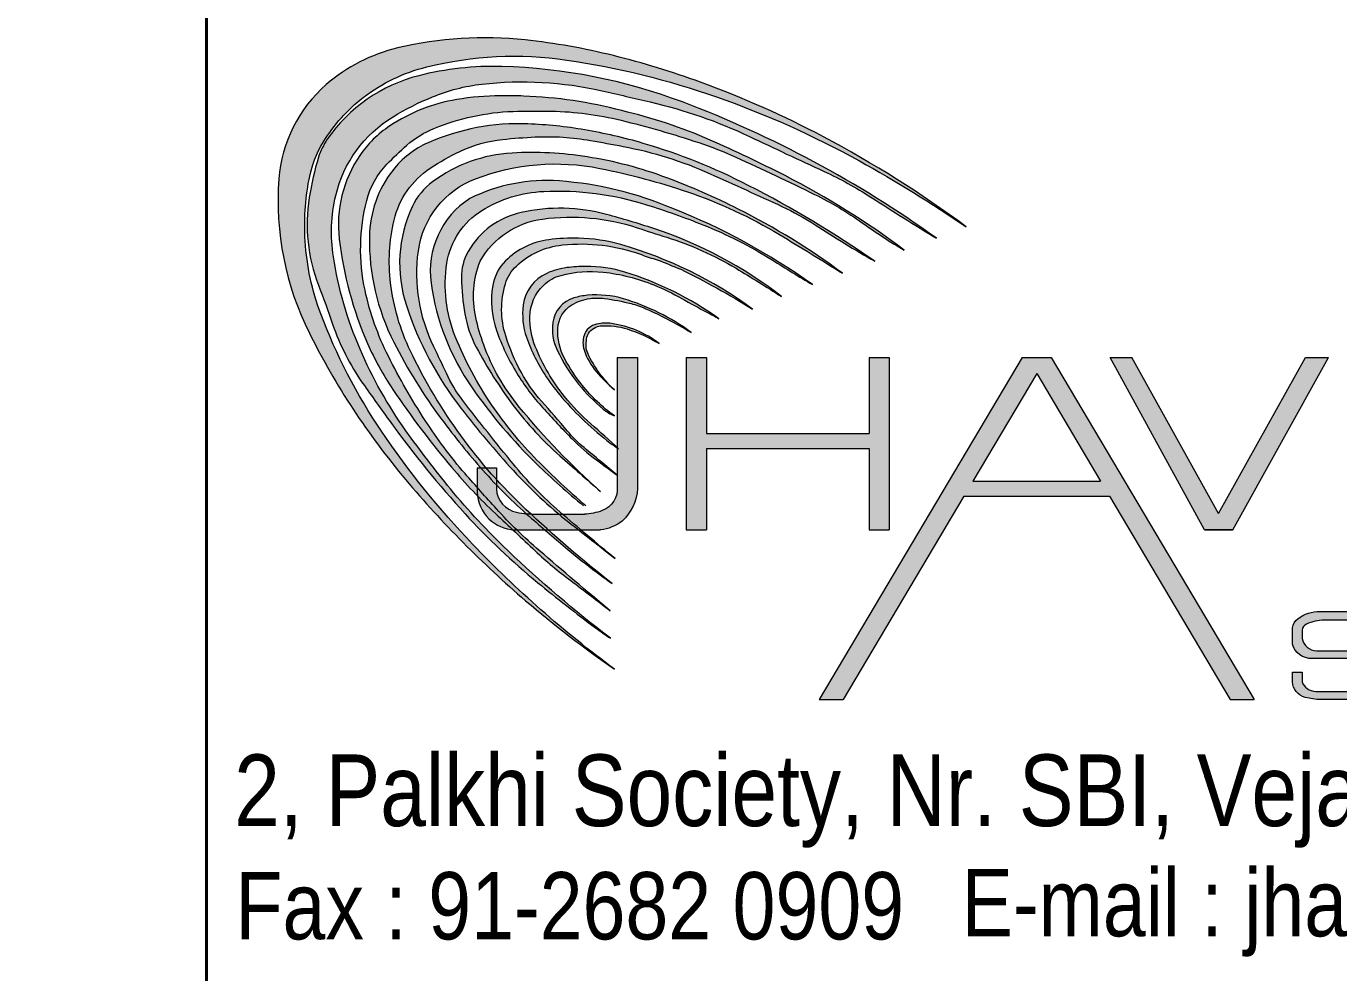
# Model space of a CAD drawing. Header units: millimetres. Extents: x 1112055 to 3390982, y -148532 to 766891.
# Drawn here: x 3067321 to 3072586, y 321985 to 325783 of the extents above; entities that cross this region are included whole.
import ezdxf

# ---------------------------------------------------------------- set-up
doc = ezdxf.new("R2010")
doc.units = ezdxf.units.MM
doc.layers.add('B TITLE BLOCK', color=250, linetype='Continuous', lineweight=0)
doc.layers.add('P_TITLE BLOCK TEXT', color=7, linetype='Continuous', lineweight=9)
doc.styles.add('SWINC', font='swissc.ttf')

msp = doc.modelspace()

# ---------------------------------------------------------------- hatches: boundary and pattern name
at = {"layer": 'P_TITLE BLOCK TEXT'}
h = msp.add_hatch(color=132, dxfattribs=at)
edge = h.paths.add_edge_path()
edge.add_arc((3068420.725214369, 321379.9893999479), 4481.392717724742, 53.40738024925671, 62.06814965141615)
edge.add_arc((3068697.401993184, 321901.8392099668), 3890.734386582612, 62.06814965141204, 70.03317482810124)
edge.add_arc((3068825.550935549, 322254.5608505781), 3515.454881165865, 70.03317482809614, 75.97859343029901)
edge.add_arc((3069036.316707865, 323098.552734224), 2645.544247575419, 75.97859343029016, 83.79600611429593)
edge.add_arc((3069160.136577719, 324237.5944984512), 1499.792310711337, 83.79600611433717, 103.4628344697682)
edge.add_arc((3068968.898777124, 325036.4396875498), 678.3755270272903, 103.4628344698352, 130.89459880323)
edge.add_arc((3068888.289198567, 325129.5156584255), 555.2453499371135, 130.8945988032137, 175.7468558291781)
edge.add_arc((3069517.609200221, 325082.71437838), 1186.303211226087, 175.7468558291921, 206.5994891066179)
edge.add_arc((3071143.722865322, 325896.9933085606), 3004.900425557556, 206.599489106622, 220.0351460704759)
edge.add_arc((3072033.585244079, 326644.60716594), 4167.131698952595, 220.0351460704677, 229.4516176688151)
edge.add_arc((3072233.234340354, 326877.9669105439), 4474.241666311004, 229.451617668817, 235.2209120167612)
edge.add_arc((3072343.537254691, 326798.4779336799), 4473.936838208379, 223.7505103508497, 233.4797225032696, ccw=False)
edge.add_arc((3071591.190318066, 326078.2495812456), 3432.421215332419, 214.0067101927413, 223.7505103507861, ccw=False)
edge.add_arc((3070630.992015016, 325430.4240193878), 2274.121280171506, 200.6184789275917, 214.0067101927377, ccw=False)
edge.add_arc((3069442.622119499, 324983.3076683749), 1004.422087490493, 183.5449206794378, 200.6184789276118, ccw=False)
edge.add_arc((3069439.538945705, 324983.1166669864), 1001.333003125668, 169.354463402646, 183.5449206794463, ccw=False)
edge.add_arc((3068899.765101944, 325084.5766795498), 452.1063317426087, 148.6346277784336, 169.3544634026316, ccw=False)
edge.add_arc((3069070.39960342, 324980.5624328976), 651.9440073708456, 127.55366604196081, 148.6346277784799, ccw=False)
edge.add_arc((3069094.325649293, 324949.4418010353), 691.1989357182209, 103.94398023847941, 127.55366604195919, ccw=False)
edge.add_arc((3069278.567320738, 324207.3987881128), 1455.772559714271, 81.67138494386279, 103.94398023850209, ccw=False)
edge.add_arc((3069023.016888686, 322461.7679554822), 3220.009796352245, 70.63499127281648, 81.6713849438512, ccw=False)
edge.add_arc((3068837.667432381, 321934.4119032485), 3778.989963067341, 61.1111310105444, 70.63499127283058, ccw=False)
edge.add_arc((3068198.087602066, 320775.282860424), 5102.864011942969, 55.448239063434585, 61.11113101054377, ccw=False)
h = msp.add_hatch(color=132, dxfattribs=at)
edge = h.paths.add_edge_path()
edge.add_arc((3068394.661019321, 321351.6011188815), 4412.299142492288, 54.24761768028571, 69.31180215862815)
edge.add_arc((3069167.869881984, 323399.1144259342), 2223.655112988641, 69.31180215863387, 88.4116102067846)
edge.add_arc((3069195.822464436, 324407.1508005295), 1215.231254000611, 88.4116102067722, 104.299162341927)
edge.add_arc((3069053.690506554, 324964.7907477117), 639.7629193848327, 104.2991623419709, 145.188288909046)
edge.add_arc((3068799.665417757, 325154.2189006521), 323.2299121037865, 147.051351863135, 161.3344706506333)
edge.add_arc((3069667.470489812, 324903.1494662436), 1226.392360918726, 163.1975336048337, 170.9660011900478)
edge.add_arc((3069127.036418482, 324989.0745785905), 679.1701844765034, 170.9660011900629, 201.0952379920933)
edge.add_arc((3064623.420550357, 323251.7038708313), 4147.942085166222, 18.79786891565061, 21.095237992078978, ccw=False)
edge.add_arc((3069438.661043876, 324890.7455933724), 938.6086890362568, 198.7978689156381, 215.0918986736516)
edge.add_arc((3080154.850658863, 332419.9463775765), 14035.38631993583, 215.091898673657, 215.8857887100311)
edge.add_arc((3072123.568647862, 326609.3030752428), 4122.512552600767, 215.8857887100264, 222.4444580678788)
edge.add_arc((3071166.536866616, 325734.0502280032), 2825.601847540376, 222.4444580678748, 230.6113169813332)
edge.add_arc((3073309.442657661, 328343.9172748051), 6202.501495333733, 230.6113169813346, 233.3279145232589)
edge.add_arc((3070280.943332704, 324276.739814135), 1131.629710541529, 233.3279145232818, 237.0330179159875)
edge.add_arc((3072694.302487165, 327292.8304709221), 4990.087324904241, 226.3963206097442, 232.6248069097905, ccw=False)
edge.add_arc((3071157.82587081, 325679.5785349251), 2762.231359718323, 219.3977118789427, 226.3963206097972, ccw=False)
edge.add_arc((3072349.141441728, 326658.0565044348), 4303.87072298061, 215.4741100902641, 219.3977118789352, ccw=False)
edge.add_arc((3070280.885770234, 325184.1936850855), 1764.194930101396, 203.2559197460706, 215.4741100902638, ccw=False)
edge.add_arc((3070070.584348854, 325093.8153240172), 1535.295528650809, 188.818466067247, 203.2559197460739, ccw=False)
edge.add_arc((3069189.789798605, 324957.1704312635), 643.9645763853224, 166.8091135261287, 188.8184660672479, ccw=False)
edge.add_arc((3069052.591132896, 324989.3270651516), 503.0478528384302, 121.10774220170231, 166.8091135261037, ccw=False)
edge.add_arc((3069399.531386997, 324414.3733054192), 1174.568042954, 112.47187289561859, 121.10774220174201, ccw=False)
edge.add_arc((3069232.903546838, 324817.207720824), 738.6318052586604, 96.52507807220172, 112.4718728955568, ccw=False)
edge.add_arc((3069311.578661827, 324129.3619624006), 1430.962334049162, 77.10621375621469, 96.52507807219803, ccw=False)
edge.add_arc((3051074.50978777, 244462.4361055756), 83158.61834224492, 76.96954675787367, 77.1062137562235, ccw=False)
edge.add_arc((3069383.59046706, 323575.9092707347), 1954.159895830532, 64.59019371594292, 76.9695467578797, ccw=False)
edge.add_arc((3082175.212326805, 350503.1072495378), 27856.90484183297, 244.590193715945, 245.2703384407893)
edge.add_arc((3069887.144867868, 323823.3231600566), 1516.679905983183, 57.15566881064319, 65.2703384407701, ccw=False)
edge.add_arc((3077474.166359628, 335576.0955336379), 12472.26407065489, 237.1556688106485, 238.5822244072815)
h = msp.add_hatch(color=132, dxfattribs=at)
edge = h.paths.add_edge_path()
edge.add_arc((3068872.697747794, 322268.0229911535), 3275.747269694399, 53.01612924513832, 62.88470590878122)
edge.add_arc((3067825.734863722, 320223.4241176143), 5572.814058959195, 62.8847059088658, 66.31099627690828)
edge.add_arc((3069252.182532063, 323474.6578412853), 2022.423421800758, 66.31099627691299, 76.91710299819368)
edge.add_arc((3069251.41554547, 323713.0003254254), 1791.276400981757, 75.16724703514534, 87.92433128887433)
edge.add_arc((3069240.053949526, 323399.5174045618), 2104.965144053194, 87.92433128887289, 90.44793256673788)
edge.add_arc((3069232.370307649, 324382.3244479735), 1122.128065530154, 90.44793256671969, 99.4631515208245)
edge.add_arc((3069161.336663951, 324808.4882716762), 690.0848001304429, 99.46315152083646, 123.6125298632417)
edge.add_arc((3069023.585968915, 325015.7213998995), 441.2458493796464, 123.6125298632849, 145.7118384992162)
edge.add_arc((3069065.995477585, 324986.8044330036), 492.5757373566948, 145.7118384992343, 186.6728121483929)
edge.add_arc((3070036.426737003, 325100.3370903726), 1469.625630436801, 186.6728121483788, 203.6550427976589)
edge.add_arc((3069769.346304934, 324983.3468383157), 1178.046007912638, 203.6550427976871, 213.9289290409159)
edge.add_arc((3071798.535358626, 326348.392983733), 3623.645974124742, 213.928929040907, 220.1424188926561)
edge.add_arc((3070700.020300531, 325421.9665614465), 2186.634753309671, 220.1424188926549, 226.815272252253)
edge.add_arc((2896575.126072954, 139898.7139006607), 252250.697546037, 46.765628140033584, 46.81527225225312, ccw=False)
edge.add_arc((3070459.109956216, 324843.8874148786), 1600.355351756007, 226.76562814001, 233.4091527490757)
edge.add_arc((3065725.944043188, 318468.5466831951), 6339.910953934022, 51.60004897864388, 53.409152749084285, ccw=False)
edge.add_arc((3089310.761249976, 346801.7390479011), 30527.09046046421, 229.2381174641758, 229.9402789040413, ccw=False)
edge.add_arc((3070678.466919949, 325186.9635697145), 1990.080964495368, 222.3327286225226, 229.2381174643312, ccw=False)
edge.add_arc((3075059.188294701, 329177.6899530992), 7916.008472503761, 220.9611253449931, 222.3327286225241, ccw=False)
edge.add_arc((3070495.472688933, 325215.9455900446), 1872.589032441225, 212.7878394635934, 220.9611253449987, ccw=False)
edge.add_arc((3071324.196107209, 325749.7724818916), 2858.364693777016, 206.850766810502, 212.7878394635893, ccw=False)
edge.add_arc((3069753.201607524, 324954.458117596), 1097.527206631759, 192.1376993457785, 206.8507668104969, ccw=False)
edge.add_arc((3069451.912609634, 324889.659971349), 789.3489140729508, 165.7026492173276, 192.1376993458013, ccw=False)
edge.add_arc((3069000.189659654, 325004.7804641129), 323.1876207526867, 135.998585113835, 165.7026492173163, ccw=False)
edge.add_arc((3069726.313189139, 324303.5364687222), 1332.642186916086, 131.2171625217473, 135.9985851138146, ccw=False)
edge.add_arc((3069105.537408006, 325012.2144976733), 390.5237659164798, 112.38740906027721, 131.2171625217953, ccw=False)
edge.add_arc((3069304.285461839, 324529.7146492348), 912.3540952955473, 91.89429604945963, 112.387409060223, ccw=False)
edge.add_arc((3069370.350757749, 322532.2004090832), 2910.9605505396, 88.85882096968243, 91.8942960494636, ccw=False)
edge.add_arc((3069402.827030636, 324162.5382091104), 1280.299319477585, 76.24362541447152, 88.85882096969078, ccw=False)
edge.add_arc((3068750.537083826, 321498.1332179781), 4023.388113422247, 71.62296314053577, 76.24362541447567, ccw=False)
edge.add_arc((3069544.742657543, 323888.8018254145), 1504.249593229688, 65.543795066124, 71.62296314056158, ccw=False)
edge.add_arc((3065304.4537111, 314565.4581814234), 11746.55338940727, 63.83661002077719, 65.5437950661215, ccw=False)
edge.add_arc((3069881.599451618, 323882.4698272752), 1365.947957209349, 54.49647087519293, 63.83661002078952, ccw=False)
edge.add_arc((3072056.918217366, 326931.7569579904), 2379.738059811361, 234.4964708751787, 239.3390621587322)
h = msp.add_hatch(color=132, dxfattribs=at)
edge = h.paths.add_edge_path()
edge.add_arc((3068141.420380871, 321109.7469346707), 4537.99479860329, 55.28720005186279, 62.77266649209146)
edge.add_arc((3069123.374869953, 323018.1837531761), 2391.750239181754, 62.7726664921376, 73.66009049672849)
edge.add_arc((3069211.185751029, 323317.6989306471), 2079.628320103931, 73.66009049673464, 80.30206210324778)
edge.add_arc((3069263.246273956, 323622.3315491861), 1770.57924580296, 80.30206210323982, 87.71879765213943)
edge.add_arc((3069297.684322023, 324486.8370977191), 905.3880399992971, 87.71879765215095, 113.7335407099658)
edge.add_arc((3069080.83974641, 324980.0381715306), 366.621978348514, 113.7335407100579, 142.1411216386006)
edge.add_arc((3069142.742173778, 324931.9197592425), 445.0266473220558, 142.1411216386419, 179.0839824051887)
edge.add_arc((3069601.901616344, 324924.5783115735), 904.2447769176853, 179.0839824051936, 206.9126001335078)
edge.add_arc((3070704.303102296, 325484.1633715628), 2140.539432573872, 206.9126001335143, 216.6660081225254)
edge.add_arc((3071531.474154242, 326099.9546270288), 3171.757556667435, 216.6660081225257, 221.4175533272216)
edge.add_arc((3070664.109834674, 325334.797722342), 2015.130584982367, 221.4175533272279, 228.8969356126052)
edge.add_arc((3076945.044819578, 332533.9913679988), 11569.1105636165, 228.8969356125983, 229.8411236474202)
edge.add_arc((3071318.924721446, 325866.6764026228), 2845.217154928491, 229.8411236474208, 234.6107852575554)
edge.add_arc((3072816.543181723, 327553.2840944857), 5093.369355215869, 226.7327607072938, 231.8632390979753, ccw=False)
edge.add_arc((3070773.119943119, 325382.3704093145), 2112.019868730826, 216.0121058594837, 226.7327607073724, ccw=False)
edge.add_arc((3070834.013286956, 325426.6316737675), 2187.299738911989, 205.6454571080741, 216.0121058594824, ccw=False)
edge.add_arc((3069645.870024438, 324856.2093298138), 869.3217183221539, 186.8155097429055, 205.645457108106, ccw=False)
edge.add_arc((3069504.071373195, 324839.2619329734), 726.5139042706516, 166.8301474618921, 186.8155097428867, ccw=False)
edge.add_arc((3069132.328615906, 324926.2470736349), 344.7298130809723, 123.58637095541789, 166.8301474618813, ccw=False)
edge.add_arc((3069482.954335958, 324398.2404962061), 978.5510349966975, 115.55857844038579, 123.58637095542801, ccw=False)
edge.add_arc((3069284.935023397, 324812.306624045), 519.5712899429997, 95.8549013341111, 115.55857844040301, ccw=False)
edge.add_arc((3069476.552608497, 322943.677771511), 2397.999113271683, 92.7148386940359, 95.85490133411793, ccw=False)
edge.add_arc((3069410.838868546, 324329.5066259002), 1010.613114614145, 80.061095034463, 92.7148386940172, ccw=False)
edge.add_arc((3067897.117834609, 315690.9134053628), 9780.826578294302, 79.28571113577277, 80.06109503447448, ccw=False)
edge.add_arc((3069425.49295667, 323768.5677509264), 1559.851560688669, 65.80530353127159, 79.28571113578448, ccw=False)
edge.add_arc((3057249.00014286, 296667.9336218309), 31270.31011393348, 65.22654519456518, 65.80530353126937, ccw=False)
edge.add_arc((3069914.186532726, 324111.2928938587), 1045.404581846774, 56.83056846319158, 65.22654519453442, ccw=False)
edge.add_arc((3073000.009712648, 328832.4205025221), 4594.750610613868, 236.8305684631813, 240.3307255067285)
h = msp.add_hatch(color=132, dxfattribs=at)
edge = h.paths.add_edge_path()
edge.add_arc((3068885.199009874, 322485.5093398691), 2871.541543953195, 53.45077465836514, 63.24895756192772)
edge.add_arc((3068885.199009764, 322485.5093396636), 2871.54154419439, 63.24895756192985, 69.50129580793374)
edge.add_arc((3069314.307069428, 323633.2901127581), 1646.170404505799, 69.50129580792469, 81.02466550397413)
edge.add_arc((3069349.81192557, 323858.0852373347), 1418.588676690601, 81.0246655039777, 93.23353139607822)
edge.add_arc((3069303.131889587, 324684.3425458419), 591.0138065808205, 93.2335313960505, 126.5489646331849)
edge.add_arc((3069106.830973457, 324949.1544148923), 261.3785905225548, 126.5489646331669, 154.7327908248809)
edge.add_arc((3069357.047577998, 324831.0527186368), 538.0667902203522, 154.7327908248321, 198.2173147103191)
edge.add_arc((3070153.737047976, 325093.2576992449), 1376.795329994609, 198.2173147102918, 217.7196306197667)
edge.add_arc((3072262.043580155, 326723.8963105959), 4042.116833018715, 217.7196306197789, 222.3629290591754)
edge.add_arc((3070645.415270175, 325249.6287826676), 1854.206451727724, 222.3629290591798, 231.7364027694702)
edge.add_arc((3115199.427676598, 381738.5455793318), 73799.03074348587, 231.736402769479, 231.9209567121594)
edge.add_arc((3077875.615880993, 333566.5081116291), 12864.74926112411, 229.154337119041, 230.450308938882, ccw=False)
edge.add_arc((3070484.374261709, 325017.45616759), 1563.566056848535, 219.2765559648389, 229.1543371190185, ccw=False)
edge.add_arc((3077726.712281249, 330940.2941665172), 10919.39151218882, 217.5748957151387, 219.276555964845, ccw=False)
edge.add_arc((3069522.692610493, 324628.0729889655), 568.0594746008657, 204.6714784584253, 217.5748957151903, ccw=False)
edge.add_arc((3064445.707024306, 322295.9817764981), 5018.928270659033, 24.67147845843781, 26.00574068750027)
edge.add_arc((3069562.491883366, 324792.2391582523), 674.2947365633845, 172.4000021791202, 206.0057406875373, ccw=False)
edge.add_arc((3069252.56150869, 324833.5926873624), 361.6176642989968, 110.82950500996361, 172.4000021791006, ccw=False)
edge.add_arc((3069445.237034646, 324327.1565509695), 903.4676606491831, 78.6776682873354, 110.82950500993789, ccw=False)
edge.add_arc((3069070.01810895, 322453.170845911), 2814.648359847707, 71.27996263670462, 78.67766828736069, ccw=False)
edge.add_arc((3069365.025845241, 323323.7310285771), 1895.46143864209, 58.94944824205419, 71.2799626367148, ccw=False)
edge.add_arc((3062072.395185906, 311210.9758908835), 16034.10702295642, 57.890116068148984, 58.9494482420601, ccw=False)
h = msp.add_hatch(color=132, dxfattribs=at)
edge = h.paths.add_edge_path()
edge.add_line((3069556.97486235, 323859.0967529616), (3069565.812888189, 323859.0967529616))
edge.add_arc((3071634.499832406, 326261.4046258662), 3170.260050757602, 224.4152357703011, 229.2674421493908, ccw=False)
edge.add_arc((3070528.867160206, 325178.1130243764), 1622.376237385041, 214.3545270102427, 224.4152357703359, ccw=False)
edge.add_arc((3070377.698578608, 325074.7818646123), 1439.266246839479, 201.8986111304314, 214.3545270101911, ccw=False)
edge.add_arc((3069561.952446517, 324746.8769913501), 560.0828996787461, 171.2118722929993, 201.8986111306135, ccw=False)
edge.add_arc((3069307.759478637, 324786.1742098086), 302.8702710993207, 121.70418698990429, 171.2118722928161, ccw=False)
edge.add_arc((3069421.211524313, 324602.5097155183), 518.749897585425, 92.64938196630641, 121.7041869898029, ccw=False)
edge.add_arc((3069452.24786881, 323931.7933041659), 1190.184003909711, 72.56091565515521, 92.64938196651201, ccw=False)
edge.add_arc((3068831.493652364, 321955.6891138627), 3261.493630247281, 68.33645517902858, 72.56091565516351, ccw=False)
edge.add_arc((3069405.548824044, 323400.902000105), 1706.443911852257, 57.85118426068033, 68.33645517892671, ccw=False)
edge.add_arc((3075583.502877038, 333230.7901120092), 9903.63001442538, 237.8511842608804, 238.9481287370365)
edge.add_arc((3068964.618191053, 322642.9291104852), 2589.561066621616, 54.31799968908154, 68.47983176015141)
edge.add_arc((3069357.13194145, 323747.8914321968), 1418.211328889423, 66.85630585585204, 85.85399925657329)
edge.add_arc((3069409.237836136, 324466.7131232574), 697.5035879774531, 85.85399925654549, 116.2518230928309)
edge.add_arc((3069287.174787375, 324801.156658916), 345.7100449765839, 122.6386322868034, 188.0987234821109)
edge.add_arc((3069912.975069022, 324890.2070033311), 977.8144321955165, 188.0987234821893, 214.7424679282192)
edge.add_arc((3070830.485327005, 325526.527871626), 2094.384770748382, 214.7424679282028, 225.7640883251182)
edge.add_arc((3071315.549961306, 326024.7056637604), 2789.703986668755, 225.7640883252576, 230.9217965040528)
h = msp.add_hatch(color=132, dxfattribs=at)
edge = h.paths.add_edge_path()
edge.add_arc((3069309.595918892, 323362.6583448746), 1693.619380667757, 52.08510123109779, 71.80500871354515)
edge.add_arc((3068707.263861386, 321530.1150833986), 3622.61360374976, 71.80500871358143, 74.93710661869072)
edge.add_arc((3069461.94497895, 324334.3071221167), 718.6444959203639, 74.93710661870682, 102.4675891183719)
edge.add_arc((3069377.416691424, 324716.6128954494), 327.1055633512503, 102.467589118496, 150.0258364486888)
edge.add_arc((3069270.142483389, 324778.4832074321), 203.2682054376698, 150.0258364487534, 181.2845138723838)
edge.add_arc((3070055.857195092, 324796.1010944463), 989.1804130896859, 181.2845138723729, 189.7474603923793)
edge.add_arc((3069519.540695938, 324703.9695388289), 445.0080040134924, 189.7474603924111, 208.0002640887251)
edge.add_arc((3070707.825784225, 325335.7989533058), 1790.827404990441, 208.0002640887357, 216.8454368057349)
edge.add_arc((3070350.723074035, 325068.2100554809), 1344.591857463472, 216.8454368057503, 228.6207560839353)
edge.add_arc((3098166.914126207, 356642.5363257116), 43424.02346092603, 228.6207560839335, 228.906025759574)
edge.add_arc((3071652.394799208, 326192.0988454223), 3047.872087763283, 219.451448069264, 228.2904279772916, ccw=False)
edge.add_arc((3069957.55782348, 324797.3934994428), 852.951730119145, 200.0239070842933, 219.4514480692672, ccw=False)
edge.add_arc((3069954.157060103, 324796.1541155883), 849.3321633156505, 192.3194102271726, 200.0239070842797, ccw=False)
edge.add_arc((3069507.196025139, 324698.5422218387), 391.8365364660823, 158.6643999725031, 192.3194102271444, ccw=False)
edge.add_arc((3069437.789720836, 324672.3978781509), 340.33348812218, 97.73922979286277, 150.2835099229211, ccw=False)
edge.add_arc((3069506.309379709, 324168.2156802287), 849.1503828373833, 71.77680479683698, 97.73922979254439, ccw=False)
edge.add_arc((3072590.543403764, 333536.183327303), 9013.471852236873, 251.7768047968478, 252.5678241103889)
edge.add_arc((3069498.841813428, 323689.9321509582), 1306.76462525327, 59.164841834612275, 72.5678241104116, ccw=False)
edge.add_arc((3067285.44184164, 319982.0940803553), 5625.005307851289, 56.98458129739669, 59.1648418346042, ccw=False)
h = msp.add_hatch(color=132, dxfattribs=at)
edge = h.paths.add_edge_path()
edge.add_arc((3069245.710055029, 323296.4852730743), 1675.161683916441, 53.79917193803218, 74.05763102097147)
edge.add_arc((3069521.072709281, 324260.4473508711), 672.641121134932, 74.0576310209435, 88.70665562104696)
edge.add_arc((3069518.061093681, 324127.0539889109), 806.0684753093016, 88.70665562102361, 97.13749609269982)
edge.add_arc((3069455.076315145, 324630.0420411112), 299.1522465492118, 97.13749609280435, 135.0369673458958)
edge.add_arc((3069373.216186824, 324711.7966049196), 183.4591641599023, 135.0369673457856, 170.1898613315919)
edge.add_arc((3069545.922405777, 324681.9335872905), 358.7282084546276, 170.1898613316289, 199.41599618512)
edge.add_arc((3070060.428565399, 324863.2812801641), 904.2587520557473, 199.4159961851039, 211.5021791769176)
edge.add_arc((3070085.0120789, 324878.3473627663), 933.0916496090331, 211.5021791769147, 222.0730402201933)
edge.add_arc((3072272.838547083, 326853.3311320752), 3880.488050486649, 222.0730402202025, 224.6311614513867)
edge.add_arc((3070101.131468576, 324709.406090745), 828.812081819307, 224.6311614513895, 233.5458073493673)
edge.add_arc((3095158.936819909, 358629.7691120022), 43000.89569788139, 233.5458073493826, 233.6839679009708)
edge.add_arc((3055460.713333161, 307067.5147578758), 22104.4847143045, 49.92232914479902, 50.37208949815064)
edge.add_arc((3069890.495298447, 324492.834920685), 519.8471066010244, 219.9746739940493, 230.3720894981697, ccw=False)
edge.add_arc((3065544.068482215, 320849.0224919902), 5151.907038665423, 39.97467399401938, 41.74776493043146)
edge.add_arc((3069847.697103171, 324689.8562864049), 616.3876437684861, 208.7369917656614, 221.7477649304463, ccw=False)
edge.add_arc((3070015.023083744, 324781.605045818), 807.2169356200036, 197.3262203633998, 208.7369917656558, ccw=False)
edge.add_arc((3069584.553582386, 324647.3125885099), 356.2862805390104, 163.1950476221152, 197.3262203633444, ccw=False)
edge.add_arc((3069397.64787615, 324703.7603765557), 161.042597423927, 133.2193021889799, 163.1950476221594, ccw=False)
edge.add_arc((3069505.367648698, 324589.1278832681), 318.345356182105, 96.02578422546532, 133.2193021890311, ccw=False)
edge.add_arc((3069546.219542854, 324202.1234755837), 707.4999383562717, 69.94961683808162, 96.02578422540768, ccw=False)
edge.add_arc((3070122.128985597, 325780.1028388311), 972.2889046527357, 249.9496168381431, 253.9176478194601)
edge.add_arc((3068857.799975452, 322251.8806493243), 2778.264409404909, 66.92861449591942, 69.01444899371518, ccw=False)
edge.add_arc((3068525.354229107, 321899.0899452306), 3237.457456137994, 58.1221209134157, 63.96105235790668, ccw=False)
h = msp.add_hatch(color=132, dxfattribs=at)
edge = h.paths.add_edge_path()
edge.add_arc((3069337.956194915, 323545.8179435045), 1308.450158571431, 54.40415380802742, 72.89465886730854)
edge.add_arc((3069568.905334867, 324296.280922848), 523.2545214150219, 72.89465886728145, 90.33272499462622)
edge.add_arc((3069569.615664522, 324173.9623890769), 645.5751176960896, 90.33272499456632, 97.06888331374041)
edge.add_arc((3069524.62415238, 324536.7822204557), 279.9763400539591, 97.06888331376099, 114.3860548473308)
edge.add_arc((3069476.293923501, 324643.3945843418), 162.9207671183473, 114.3860548472686, 172.3731700212555)
edge.add_arc((3069592.282209592, 324627.8631583374), 279.9443019474236, 172.3731700214099, 199.3428935672691)
edge.add_arc((3070006.779729573, 324773.3665787815), 719.2385534792483, 199.3428935671622, 213.5415274181624)
edge.add_arc((3070069.565672368, 324814.989161938), 794.5679238642439, 213.5415274181782, 220.9844170734624)
edge.add_arc((3070482.108882755, 325173.4105637115), 1341.063854034412, 220.9844170734629, 232.408554428252)
edge.add_arc((3069855.995639265, 324360.1347929811), 314.6939046730539, 232.4085544282347, 239.7843643084404)
edge.add_arc((3065550.542552189, 319568.5708647323), 6133.946260657439, 47.46137804962866, 48.86303749327173)
edge.add_arc((3070160.481810492, 324846.1666531299), 873.5181360398542, 218.9083538298725, 228.8630374935126, ccw=False)
edge.add_arc((3070088.191539004, 324787.8183528564), 780.6181495073463, 201.7874292417143, 218.9083538298466, ccw=False)
edge.add_arc((3069650.159144112, 324612.7293641575), 308.8888490171508, 179.1340630967125, 201.7874292417447, ccw=False)
edge.add_arc((3069520.73912304, 324614.6854961239), 179.4540457143762, 133.6215333949009, 179.1340630967518, ccw=False)
edge.add_arc((3069508.175953656, 324627.8681993383), 161.2436945641773, 104.95042505109399, 133.6215333947103, ccw=False)
edge.add_arc((3069585.367612658, 324338.7847243542), 460.4556724750113, 83.71208113016871, 104.95042505103501, ccw=False)
edge.add_arc((3069552.418213879, 324039.7547373548), 761.295490329848, 67.91761218114982, 83.71208113019941, ccw=False)
edge.add_arc((3069480.453989443, 323862.3718221033), 952.7205362866983, 60.42829054111962, 67.91761218113572, ccw=False)
edge.add_arc((3071569.642513814, 327544.2404813452), 3280.583789437811, 240.4282905411166, 242.476850961187)
edge.add_arc((3069482.106534933, 323538.0738977377), 1236.846581756638, 60.05197218627927, 62.476850961194884, ccw=False)
h = msp.add_hatch(color=132, dxfattribs=at)
edge = h.paths.add_edge_path()
edge.add_arc((3069464.439829001, 323838.3643874296), 887.8332119088692, 53.77482452010756, 73.46652142465955)
edge.add_arc((3069608.202019673, 324322.6580886559), 382.6520993139343, 73.46652142482442, 95.26531184414682)
edge.add_arc((3069599.466104773, 324417.4523323611), 287.4561705683989, 95.26531184431842, 106.5237001269477)
edge.add_arc((3069551.655185456, 324578.614460483), 119.3516925086869, 106.5237001271901, 172.3154988673953)
edge.add_arc((3069627.395008578, 324568.3948964852), 195.7778679530951, 172.3154988673709, 205.4996475874264)
edge.add_arc((3070075.264820059, 324782.0144569438), 691.9841603822294, 205.4996475874738, 218.9425185811933)
edge.add_arc((3070075.264819948, 324782.0144568644), 691.9841602491788, 218.9425185811942, 230.5936621253637)
edge.add_arc((3069765.433305162, 324404.9044543614), 203.9190810386017, 230.5936621255017, 245.3563809871032)
edge.add_arc((3070085.815135078, 324772.7044250991), 685.8047001176968, 218.8547993056112, 233.761641574854, ccw=False)
edge.add_arc((3070085.81513514, 324772.7044251466), 685.8047002046288, 207.9136490482001, 218.8547993056905, ccw=False)
edge.add_arc((3069682.098836621, 324558.824497667), 228.9333035545645, 177.04181090734, 207.9136490482303, ccw=False)
edge.add_arc((3069571.017991276, 324564.5647186443), 117.7042410907824, 121.28663662449401, 177.0418109073323, ccw=False)
edge.add_arc((3069606.976817015, 324505.3917543549), 186.946402026696, 97.41777900964468, 121.2866366244748, ccw=False)
edge.add_arc((3069611.907572608, 324467.519054566), 225.1387276891492, 82.58222099038937, 97.41777900961063, ccw=False)
edge.add_arc((3069525.183032226, 323801.3954916059), 896.8840269119288, 75.64489222990682, 82.58222099041899, ccw=False)
edge.add_arc((3069654.016363638, 324304.8053365887), 377.2500217655381, 66.15815399288277, 75.6448922298672, ccw=False)
edge.add_arc((3069245.708384831, 323380.8753904695), 1387.379692102159, 62.286365355374585, 66.15815399288027, ccw=False)
edge.add_arc((3068760.968924888, 322458.1163829368), 2429.711947202923, 59.63748441653797, 62.28636535536339, ccw=False)
h = msp.add_hatch(color=132, dxfattribs=at)
edge = h.paths.add_edge_path()
edge.add_arc((3069611.970710349, 324187.00941907), 407.3797639738174, 52.43887609290476, 81.89911070130326)
edge.add_arc((3069645.419340053, 324422.0055939953), 170.0150381671623, 81.89911070126969, 102.2464079621935)
edge.add_arc((3069623.838924171, 324521.4290241975), 68.2764868509441, 102.2464079619089, 161.9990718888866)
edge.add_arc((3069647.488048284, 324513.7445344533), 93.14277836809195, 161.999071889024, 198.0009281112143)
edge.add_arc((3069801.634105836, 324563.8323852209), 255.2223879906805, 198.0009281109652, 220.6716531575486)
edge.add_arc((3070156.976849701, 324869.1696229054), 723.7299058971864, 220.6716531574892, 228.8148331924033)
edge.add_arc((3070000.072351672, 324669.4884428828), 470.3230610377177, 204.9513687923265, 227.1815915670824, ccw=False)
edge.add_arc((3069636.956321626, 324500.5397293097), 69.827219498393, 180.8823689892891, 204.9513687919783, ccw=False)
edge.add_arc((3069746.173736877, 324502.2218371452), 179.0575874277325, 171.9576228936565, 180.8823689892937, ccw=False)
edge.add_arc((3069630.24071795, 324518.602609522), 61.97302577197117, 112.3077970327736, 171.9576228936754, ccw=False)
edge.add_arc((3069633.901179312, 324509.6809408974), 71.61642498561507, 93.6567322591739, 112.3077970323364, ccw=False)
edge.add_arc((3069647.045682664, 324304.0050313382), 277.7119313452231, 72.28647651718029, 93.65673225905317, ccw=False)
edge.add_arc((3069548.666180612, 323995.9923317574), 601.0543961151981, 58.76836075443799, 72.28647651716642, ccw=False)
for color, points in [(256, [(3069692.050782991, 323917.7171253211), (3069692.050782991, 324453.9396217392), (3069773.096995929, 324453.9396217392), (3069773.096995929, 323928.2917599701, -0.1971644618703633), (3069711.658448505, 323797.8410572695, -0.1370125281294121), (3069624.966129639, 323761.9923354262), (3069279.065288797, 323761.9923354262, -0.1806806632645672), (3069177.063238021, 323807.0134779667, -0.1938255351077862), (3069129.871294579, 323914.2027370011), (3069129.871294579, 324010.8794135912), (3069207.138920299, 324010.8794135912), (3069207.138920299, 323926.4877330449, 0.3491660753473304), (3069288.402882318, 323833.1626872375, 0.0418260561423153), (3069371.22695257, 323824.9441984298), (3069560.015417415, 323824.9441984298, 0.0753803811725278), (3069631.729160339, 323839.7325570356, 0.2867859399539136)]), (7, [(3070783.191495039, 324453.9396217392), (3070702.145282102, 324453.9396217392), (3070702.145282102, 324148.8622201431), (3070049.835600884, 324148.8622201431), (3070049.835600884, 324453.9396217392), (3069968.789387946, 324453.9396217392), (3069968.789387946, 323761.9923354262), (3070049.835600884, 323761.9923354262), (3070049.835600884, 324088.5393411073), (3070702.145282102, 324088.5393411073), (3070702.145282102, 323761.9923354262), (3070783.191495039, 323761.9923354262)]), (7, [(3072545.739764749, 324453.9396217392), (3072452.488388264, 324453.9396217392), (3072104.332890221, 323827.4586404415), (3071756.177392193, 324453.9396217392), (3071669.86324568, 324453.9396217392), (3072047.463231155, 323761.9923354262), (3072161.202549288, 323761.9923354262)])]:
    msp.add_hatch(color=color, dxfattribs=at).paths.add_polyline_path(points)
h = msp.add_hatch(color=7, dxfattribs=at)
h.paths.add_polyline_path([(3071432.883063608, 324453.9396217392), (3071316.515385812, 324453.9396217392), (3070502.116649489, 323081.5296943681), (3070598.139390314, 323081.5296943681), (3071082.356516475, 323897.5235820438), (3071667.041932945, 323897.5235820438), (3072151.259059105, 323081.5296943681), (3072247.281799932, 323081.5296943681)])
h.paths.add_polyline_path([(3071374.699224703, 324390.1741929383), (3071631.245866862, 323957.8464610644), (3071118.152582557, 323957.8464610644)], flags=16)
h = msp.add_hatch(color=7, dxfattribs=at)
edge = h.paths.add_edge_path()
edge.add_line((3072742.820186234, 323336.8439433168), (3072742.820186234, 323370.1115986209))
edge.add_arc((3072686.587557562, 323333.5682137265), 67.06360792046587, 33.01826321565937, 89.55826277274527)
edge.add_line((3072687.104597369, 323400.6298284991), (3072528.18106126, 323400.6298284991))
edge.add_arc((3072536.674117197, 323205.1003758083), 195.7138188039583, 92.48714741867238, 114.0429537283817)
edge.add_arc((3072469.13880052, 323356.4816519212), 29.9510070574212, 114.0429537292014, 173.3691583152144)
edge.add_line((3072439.388143164, 323359.940150277), (3072439.388143164, 323326.5701847596))
edge.add_arc((3072500.506892046, 323338.8640246816), 62.34292233096473, 191.3730973810579, 266.9893197894401)
edge.add_line((3072497.23251055, 323276.607150442), (3072698.596626034, 323276.607150442))
edge.add_arc((3072704.243203539, 323184.1508481632), 92.62856831562863, 15.593509061368707, 93.49488039927837, ccw=False)
edge.add_line((3072793.462394554, 323209.0503988146), (3072793.685030419, 323149.8105164426))
edge.add_arc((3072713.421411639, 323170.8059685469), 82.96419413979505, 286.83610795887023, 345.34095802321593, ccw=False)
edge.add_arc((3072656.135762896, 323419.8675382659), 338.3850758990267, 270.957315856036, 283.90443097197135, ccw=False)
edge.add_line((3072661.789343819, 323081.5296943681), (3072513.933430066, 323081.5296943681))
edge.add_arc((3072519.11683501, 323345.7640109202), 264.2851523032929, 255.2817551210539, 268.8761901034659, ccw=False)
edge.add_arc((3072469.626220488, 323157.3614504606), 69.49078454225621, 183.4260365920849, 255.28175512112222, ccw=False)
edge.add_line((3072400.259631639, 323153.2086817559), (3072400.259631639, 323190.6698443532))
edge.add_line((3072400.259631639, 323190.6698443478), (3072439.388143172, 323190.6698443478))
edge.add_line((3072439.388143164, 323190.6698443478), (3072439.388143164, 323153.1858911444))
edge.add_arc((3072491.691733061, 323170.8016202036), 55.19039250994571, 198.6134072770147, 234.8504137460372)
edge.add_arc((3072499.681853826, 323182.1495232552), 69.06904279648975, 234.8504137460925, 265.2644397944081)
edge.add_line((3072493.979717505, 323113.3162586787), (3072684.518011803, 323113.3162586787))
edge.add_arc((3072677.676876583, 323199.0796660563), 86.03582496532252, 274.560686205346, 333.2673842340542)
edge.add_line((3072754.516802625, 323160.3783877553), (3072754.953339842, 323194.3824433329))
edge.add_arc((3072701.513305822, 323186.8261826636), 53.971606525379, 8.048099003154439, 64.75619501779866)
edge.add_arc((3072674.878511984, 323130.3365086303), 116.4255536886003, 64.75619501766535, 84.2704522637553)
edge.add_line((3072686.501611701, 323246.1804256184), (3072479.784403706, 323246.1804256184))
edge.add_arc((3072476.918419757, 323325.8482099494), 79.71931838020582, 195.9277156249386, 272.06028075515746, ccw=False)
edge.add_line((3072400.259631639, 323303.9712831308), (3072400.259631639, 323369.6000475425))
edge.add_arc((3072457.998672292, 323359.0881692105), 58.68812829139868, 127.4257817439836, 169.6818301060378, ccw=False)
edge.add_arc((3072508.347011564, 323293.2966519667), 141.5342447334787, 88.35670740953611, 127.4257817451778, ccw=False)
edge.add_line((3072512.40577981, 323434.7726882169), (3072687.745035883, 323434.7726882169))
edge.add_arc((3072688.412063226, 323317.364716862), 117.4098661228488, 45.30042708121442, 90.32550976599077, ccw=False)
edge.add_arc((3072734.479678722, 323363.9179890265), 51.91610804594104, 1.893356471615789, 45.30042708090781, ccw=False)
edge.add_line((3072786.367443367, 323365.6332604045), (3072786.367443367, 323336.8439433145))
edge.add_line((3072786.367443367, 323336.8439433168), (3072742.820186241, 323336.8439433168))

# ---------------------------------------------------------------- linework, layer by layer
at = {"layer": 'B TITLE BLOCK', "color": 250, "lineweight": 0, "const_width": 11.32523972296189}
for points in [[(3068044.370635276, 300751.174295683), (3081626.713539361, 300751.174295683), (3081626.713539362, 375813.7297831691), (3068044.370635277, 375813.7297831691)], [(3081626.713539361, 300751.174295683), (3068044.370635276, 300751.174295683), (3068044.370635276, 326657.6088320613), (3081626.713539361, 326657.6088320613)]]:
    msp.add_lwpolyline(points, close=True, dxfattribs=at)
at = {"layer": 'P_TITLE BLOCK TEXT', "color": 132}
for points in [[(3071092.179581335, 324978.0739258765, 0.0378077344590599), (3070519.903768788, 325339.3239509994, 0.0347679777517854), (3070025.99438765, 325558.7034836682, 0.0259476034711019), (3069677.290797625, 325665.2737128446, 0.0341231325262742), (3069322.217114289, 325728.603175462, 0.0860239859578199), (3068810.963066105, 325696.1742302537, 0.1202685463825944), (3068524.786971013, 325549.2340511585, 0.1982422965544351), (3068334.572929473, 325170.6944388616, 0.1354391661309318), (3068456.866421371, 324551.5457930079, 0.0586913647724932), (3068843.020843423, 323964.0688987774, 0.0411102443579723), (3069324.574901867, 323478.1818056541, 0.0251786142158179), (3069681.065043204, 323203.0151602228, -0.0424772162099488), (3069111.754071648, 323704.6634127207, -0.0425409834133469), (3068745.808974, 324158.5307460301, -0.058483720823887), (3068502.53727261, 324629.6069326265, -0.0746355753155785), (3068440.121864342, 324921.2031738589, -0.0619967981424928), (3068455.440044199, 325168.0954095955, -0.0906544603941746), (3068513.7270924, 325319.8951666835, -0.0922433481412321), (3068673.036956528, 325497.4124262271, -0.1033826611895562), (3068927.765303489, 325620.2723459037, -0.09748963543525802), (3069489.436527492, 325647.8181448559, -0.0481926094262887), (3070090.723939129, 325499.6067831859, -0.041579616785334), (3070663.343946994, 325243.1383055069, -0.0247140572276785), (3071092.179581335, 324978.0739258765, 0.3374903865144703)], [(3070972.694207483, 324932.4011137845, 0.0658247287167134), (3069953.447535418, 325479.3811905535, 0.0835321098018171), (3069229.507557779, 325621.9151049015, 0.0694337833072887), (3068895.678760574, 325584.7333911502, 0.1803299053549353), (3068528.424331986, 325330.0194964174, 0.0624026744664062), (3068493.436430789, 325257.6663927223, 0.0339093221289556), (3068456.291109297, 325095.7182361773, 0.1322262159305749), (3068493.38187532, 324744.6281439221, -0.0100244993983427), (3068550.116572843, 324588.2972603503, 0.0712161484653518), (3068670.662306348, 324351.1492532083, 0.0034640126136177), (3068783.56234082, 324192.804034216, 0.0286254085562181), (3069081.435125482, 323827.1216688001, 0.0356497353499514), (3069373.472460279, 323550.2586089326, 0.0118539480662082), (3069605.095084141, 323369.0972927114, 0.0161679718986353), (3069665.160640173, 323327.3202665461, -0.0271835911207152), (3069252.80868861, 323679.3706406975, -0.0305466870762123), (3069023.286945715, 323926.3912483247, -0.0171216152086295), (3068844.164524143, 324160.3695730324, -0.0533624770165587), (3068660.030936036, 324487.621106055, -0.0630787383131954), (3068553.437512183, 324858.447874579, -0.0963302348745512), (3068562.816090871, 325104.1205773734, -0.2020957094585242), (3068792.691948254, 325420.0352680722, -0.0376989324376342), (3068950.576427123, 325499.7532073649, -0.0696935291840665), (3069148.966843522, 325551.0548258565, -0.08493413319410499), (3069630.889895209, 325524.2431536374, -0.0005963223456894), (3069824.192767433, 325479.7502597261, -0.0540677109372014), (3070222.100418334, 325341.0273857734, 0.0029676999220204), (3070521.628713082, 325200.9109748215, -0.0354217290813857), (3070709.728978725, 325097.5575646234, 0.0062246034213168), (3070972.694207483, 324932.4011137845, 0.2812547078595315)], [(3070843.355126533, 324884.705943015, 0.043086421605769), (3070365.726085101, 325183.7367217807, 0.0149511259026391), (3070064.735704156, 325326.6712968391, 0.0463109359686594), (3069709.979434384, 325444.5863915806, 0.0557208411864009), (3069316.294375702, 325503.1014069433, 0.0110117328820507), (3069223.597714121, 325504.4182216994, 0.039356614906263), (3069047.877569111, 325489.1820832958, 0.1057632666975337), (3068779.323877915, 325383.1910319728, 0.0967263996622754), (3068659.022156078, 325264.2996088529, 0.1806536101083485), (3068576.756497511, 324929.5674046557, 0.0742348756008501), (3068690.282431837, 324510.6804078163, 0.0448583382406841), (3068791.885519424, 324325.80382865, 0.0271181085348288), (3069028.459794783, 324012.2655222387, 0.0291240456547083), (3069203.590740875, 323827.5794951019, -0.000216613306503), (3069362.891677747, 323677.9359845579, 0.0289959667696879), (3069505.14353895, 323558.9417636338, -0.0078938682839309), (3069663.961412069, 323437.0967841941, -0.0030637668376843), (3069379.109526671, 323679.6173554143, -0.0301395640770061), (3069207.306463331, 323846.7735995543, -0.0059848197593682), (3069081.378586185, 323988.3758148339, -0.0356778139557991), (3068921.221624631, 324201.8828350945, -0.0259111629145397), (3068774.003233173, 324458.7399385984, -0.064286207524478), (3068680.209510998, 324723.6899870143, -0.1158589328579628), (3068687.01208028, 325084.593006881, -0.1303390755169017), (3068767.713485171, 325229.2911910301, -0.0208659192464267), (3068848.215514659, 325305.9733357702, -0.0823456686396722), (3068956.799716675, 325373.3043908117, -0.0896571554847293), (3069274.126976605, 325441.5701536634, -0.0132455331616544), (3069428.325490562, 325442.5835895384, -0.0550998340812782), (3069707.27447573, 325406.1129356999, -0.0201641747863743), (3070018.985499539, 325316.3383627869, -0.0265315974663756), (3070167.498343165, 325258.0871115273, -0.0074491377742839), (3070483.890225017, 325108.4631576349, -0.040776622862886), (3070674.877962118, 324994.4603967459, 0.0211329357104282), (3070843.355126533, 324884.705943015, 0.0357585835746127)], [(3070725.641317101, 324840.0550914988, 0.0326731279666143), (3070217.653652788, 325144.9237824263, 0.0475411173020524), (3069796.258390614, 325313.3301481269, 0.028989184821796), (3069561.507259387, 325367.6083897577, 0.032372915663399), (3069333.722363798, 325391.5076247661, 0.1140007725764905), (3068933.280364031, 325315.6538798633, 0.1245901757297047), (3068791.382617331, 325205.0409391368, 0.1626044224819583), (3068697.772399856, 324939.0343299151, 0.1220255604088077), (3068795.58834695, 324515.2892594472, 0.0425829814271896), (3068987.312086728, 324205.9415931263, 0.020735498146104), (3069152.946415985, 324001.7049286769, 0.0326465525161286), (3069339.331656508, 323816.3399345917, 0.004119820799626), (3069484.017682929, 323692.1932873329, 0.0208145799941925), (3069671.180586651, 323547.1506051778, -0.022389675201528), (3069325.537061715, 323844.4719317354, -0.0468118300396772), (3069064.722309806, 324140.5952878227, -0.0452639128963585), (3068862.185678826, 324479.9659293487, -0.0823465204409323), (3068782.691437381, 324753.0445257945, -0.0874243059163749), (3068796.665569219, 325004.7898206293, -0.1909581712653705), (3068941.626356749, 325213.4252280446, -0.0350421856114033), (3069060.774478681, 325281.035090784, -0.08618596102083201), (3069231.933787652, 325329.1675283004, -0.0137019653371288), (3069362.971031142, 325338.9854704447, -0.0552685441289128), (3069585.268639854, 325324.9528184703, -0.003383263408553), (3069715.487551514, 325301.2255817426, -0.0588873011385996), (3070064.78034044, 325191.3989188251, -0.0025253150053563), (3070352.243944271, 325060.4906835295, -0.0366507569753303), (3070486.144853187, 324986.3554169802, 0.0152735036876985), (3070725.641317101, 324840.0550914988, -0.0629201268127008)], [(3070595.239892638, 324792.3493902223, 0.0427787047400142), (3070177.722035435, 325049.7119580455, 0.027287742068318), (3069890.773223476, 325175.2251872503, 0.0503225994842608), (3069571.124890157, 325259.3041371884, 0.0533216756531712), (3069269.79527348, 325274.4154138861, 0.1463986527442502), (3068951.177529053, 325159.1324442943, 0.1235988267382037), (3068870.459261563, 325060.7213517652, 0.1920471537135765), (3068845.949975404, 324662.8412108357, 0.0853008975579228), (3069064.672713939, 324250.9369426481, 0.0202629840465903), (3069275.357946062, 324000.2191243651, 0.0409223150488822), (3069497.141741583, 323793.7615259668, 0.0008052686608892), (3069684.022940784, 323646.8519354576, -0.0056548040903698), (3069461.765008753, 323834.6590041227, -0.0431266584004961), (3069274.018857612, 324027.618499122, -0.0074250299723591), (3069072.473152093, 324281.6714792111, -0.05636134465456299), (3069006.487833232, 324390.9565732314, 0.0058218830204563), (3068956.469408182, 324496.5870800819, -0.1476927376582874), (3068894.120458397, 324881.4189206562, -0.2753073985482439), (3069123.974493596, 325171.5759926927, -0.1412164961649753), (3069622.613336715, 325213.0411152921, -0.0322897952717829), (3069973.36325227, 325118.9189475866, -0.0538539916416642), (3070342.693763881, 324947.5966345386, -0.0046222414945836), (3070595.239892638, 324792.3493902223, 0.2877834347585102)], [(3070475.073071562, 324746.3436135505, 0.0618714180204724), (3069914.54354445, 325051.9679936842, 0.0830834583273782), (3069459.666111615, 325162.3913853002, 0.1334188230944892), (3069100.719982892, 325092.2752620361, 0.293652777238914), (3068944.912578976, 324752.4533130869, 0.1167818544853694), (3069109.483572807, 324332.9615642926, 0.0481279993468495), (3069369.412542506, 324025.9566849324, 0.0225085474431012), (3069556.97486235, 323859.0967529594, 0.0225085474431012)], [(3069565.812888182, 323859.0967529594, -0.0211749082530986), (3069370.025547433, 324042.6876537919, -0.043926342878963), (3069189.495595117, 324262.5866914414, -0.0544027619906699), (3069042.282163259, 324537.9855094706, -0.1347021090596448), (3069008.444886195, 324832.4470513527, -0.2194420265183996), (3069148.590906832, 325043.8479703391, -0.1274590775205473), (3069397.232848833, 325120.7051220536, -0.0878776383850687), (3069808.936086458, 325067.2718282016, -0.0184347739781928), (3070035.491996415, 324986.8157505471, -0.0457825723813956), (3070313.581981143, 324845.6949298648, 0.0047863597552386), (3070475.073071562, 324746.3436135505)], [(3070350.308713492, 324698.7958698782, 0.0862573058725624), (3069838.43174121, 324971.5956586261, 0.0136672061166786), (3069648.705723008, 325028.2598121485, 0.1207055387438532), (3069306.798750766, 325036.00474887, 0.210542789138445), (3069094.061241613, 324880.037919971, 0.1372438025577422), (3069066.925358266, 324773.9265199982, 0.0369433634655682), (3069080.957021315, 324628.6270940792, 0.0798117001863243), (3069126.622912952, 324495.0491246948, 0.0386135205255411), (3069274.705264437, 324261.9142433867, 0.0514247822645962), (3069461.893958015, 324059.2947638489, 0.0012447244168385), (3069624.477618708, 323916.7799287898, -0.038586459038392), (3069298.939789486, 324255.4073933411, -0.0849722655356074), (3069156.16717166, 324505.3324149214, -0.0336298788593933), (3069124.382171623, 324614.9394415545, -0.1479124227632604), (3069142.213870092, 324841.1041305229, -0.2333710190312352), (3069391.958824216, 325009.6313463165, -0.1137695312047775), (3069771.855239605, 324974.7773759143, 0.0034514865725245), (3069890.317946641, 324936.6800095604, -0.0585483046381864), (3070168.649959228, 324811.9797585186, -0.0095134682247128), (3070350.308713492, 324698.7958698782, -24.13060834643169)], [(3070235.089576227, 324648.2599696412, 0.0886251486592538), (3069705.827268288, 324907.2176584437, 0.0640056179999628), (3069536.255027106, 324932.9171086123, 0.03680308393207701), (3069417.906390561, 324926.8761080928, 0.1668917192826076), (3069243.407295824, 324841.4380980061, 0.1545977211956719), (3069192.439605855, 324743.0550868455, 0.1282188623102261), (3069207.595111282, 324562.6835586174, 0.0527848638077346), (3069289.439204964, 324390.7780560711, 0.0461568189529663), (3069392.386340601, 324253.1037196992, 0.0111623731079593), (3069511.312273049, 324127.1322860986, 0.0389171099998293), (3069608.667970491, 324042.7658804129, 0.0006028392034238), (3069692.143768244, 323981.2556881472, 0.0019624522720053), (3069558.937201493, 324092.4473052677, -0.0453984340430716), (3069492.12164779, 324158.8596989973, 0.0077367230542679), (3069387.820544962, 324279.4329944337, -0.0568312736229374), (3069307.22626715, 324393.5034514212, -0.0498300647248411), (3069244.433930295, 324541.2063400771, -0.1500361842849378), (3069243.482681531, 324750.3201333481, -0.1315448342799971), (3069287.367089595, 324821.1182322703, -0.1637272385578025), (3069471.949024342, 324905.7143033033, -0.1142722782360999), (3069788.78330135, 324866.7429048997, 0.0173155316083623), (3069852.786769323, 324845.8649223235, -0.0091014212050896), (3069946.539822886, 324807.9320324372, -0.0254826583343135), (3070235.089576227, 324648.2599696412, 0.2674090474435545)], [(3070099.557955167, 324609.7749803505, 0.0808555614879386), (3069722.809885504, 324796.3895945216, 0.076235091835405), (3069565.866736196, 324819.5266214451, 0.0294005021726188), (3069490.169554411, 324814.6304374158, 0.0757045452128587), (3069409.026746309, 324791.7802414316, 0.2585576043595901), (3069314.814434992, 324665.01751549, 0.1182238451661592), (3069328.139852875, 324535.139765471, 0.0620326123854331), (3069407.304777758, 324375.9576219412, 0.0324871545004376), (3069469.755895052, 324293.8688143519, 0.0498885296752057), (3069664.023902866, 324110.77740675, 0.0321941576335811), (3069697.624111691, 324088.1959894003, 0.0061159693252056), (3069585.828081243, 324188.2859455201, -0.04346283786959899), (3069480.752290956, 324297.5304218594, -0.0748434044459511), (3069363.335064816, 324498.0809076345, -0.0991671255190659), (3069341.305572054, 324617.3975626321, -0.2012382216097725), (3069396.935273624, 324744.5945465791, -0.1257580476923183), (3069466.577791818, 324783.6536991919, -0.0929359445441508), (3069635.798894253, 324796.4703283928, -0.0690256846953194), (3069838.619213597, 324745.20481451, -0.0326899674157771), (3069950.633465858, 324690.9897559055, 0.008938769126621999), (3070053.661938703, 324634.9393804829, -0.0105809244852863), (3070099.557955167, 324609.7749803505, 0.2674631456662095)], [(3069989.113908097, 324554.5800832141, 0.0861332994782758), (3069717.095449558, 324689.4889080303, 0.0954030405384921), (3069573.086902691, 324703.6955640604, 0.0491635389572747), (3069517.71014006, 324693.0371872261, 0.2952256015960093), (3069433.375341866, 324594.5739436212, 0.1458135876133915), (3069450.688267542, 324484.1114387024, 0.058722950402828), (3069537.055504423, 324347.0744486946, 0.0508815456507128), (3069635.98221253, 324247.343652665, 0.0645037509785817), (3069680.404580924, 324219.5585408278, -0.0651352501828114), (3069551.752744009, 324342.4655970481, -0.0477760747642967), (3069479.80097643, 324451.6515848587, -0.1355245012776395), (3069453.470595763, 324570.6391054787, -0.2481936434219211), (3069509.891847376, 324665.152406275, -0.1045257321731676), (3069582.841418067, 324690.7736298055, -0.0648229006811226), (3069640.973727148, 324690.7736298055, -0.0302790554474279), (3069747.548304573, 324670.2767512729, -0.0414173624517564), (3069806.505888913, 324649.862612418, -0.0168954722847046), (3069890.913097074, 324609.0990221272, -0.0115584381538426), (3069989.113908097, 324554.5800832141, 0.2713427579649704)], [(3069860.312446369, 324509.9407651076, 0.1292572443067797), (3069669.377280893, 324590.3241321164, 0.0890158363822806), (3069609.356361142, 324588.1518390743, 0.2667928355694153), (3069558.904468209, 324542.5286708085, 0.1583927428078929), (3069558.904468209, 324484.9603980937, 0.0992436134514281), (3069608.058933234, 324397.4980235237, 0.0355462858241944), (3069680.404580924, 324324.5010545698, -0.0973029966119453), (3069573.646344095, 324471.0831964746, -0.105408639215612), (3069567.137382349, 324499.4644155859, -0.0389612472479371), (3069568.877205398, 324527.272975738, -0.2663122384852122), (3069606.716869026, 324575.9374545486, -0.0815607555498685), (3069629.333576877, 324581.1515595778, -0.0935165208470893), (3069731.541734064, 324568.5505550331, -0.0590524061717162), (3069860.312446369, 324509.9407651076, 6.405517602284127)]]:
    msp.add_lwpolyline(points, format="xyb", dxfattribs=at)
at = {"layer": 'P_TITLE BLOCK TEXT'}
for points in [[(3069692.050782991, 324453.9396217371), (3069773.096995929, 324453.9396217371)], [(3069692.050782991, 324453.9396217371), (3069692.050782991, 323917.717125334)], [(3069773.096995929, 324453.9396217371), (3069773.096995929, 323928.2917599679)], [(3071316.515385812, 324453.9396217371), (3071432.883063608, 324453.9396217371)], [(3071374.699224703, 324390.1741929359), (3071118.152582557, 323957.8464610618)], [(3071374.699224703, 324390.1741929359), (3071631.245866862, 323957.8464610618)], [(3070049.835600884, 324088.5393411045), (3070049.835600884, 323761.9923354235)], [(3069129.871294579, 324010.8794135887), (3069129.871294579, 323914.2027369989)], [(3069129.871294579, 324010.8794135887), (3069207.138920299, 324010.8794135887)], [(3069207.138920299, 324010.8794135887), (3069207.138920299, 323926.4877330426)], [(3071118.152582557, 323957.8464610618), (3071631.245866862, 323957.8464610618)], [(3071082.356516475, 323897.5235820416), (3071667.041932945, 323897.5235820416)], [(3069371.22695257, 323824.9441984275), (3069560.015417415, 323824.9441984275)], [(3069279.065288797, 323761.9923354235), (3069624.966129639, 323761.9923354235)], [(3069968.789387946, 323761.9923354235), (3070049.835600884, 323761.9923354235)], [(3070502.116649489, 323081.5296943655), (3070598.139390299, 323081.5296943655)]]:
    msp.add_lwpolyline(points, dxfattribs=at)
at = {"layer": 'P_TITLE BLOCK TEXT', "color": 7}
for points in [[(3069968.789387946, 324453.9396217371), (3070049.835600884, 324453.9396217371)], [(3069968.789387946, 324453.9396217371), (3069968.789387946, 323761.9923354235)], [(3070049.835600884, 324453.9396217371), (3070049.835600884, 324148.8622201409)], [(3071316.515385812, 324453.9396217371), (3070502.116649489, 323081.5296943655)], [(3070702.145282102, 324453.9396217371), (3070783.191495039, 324453.9396217371)], [(3070702.145282102, 324453.9396217371), (3070702.145282102, 324148.8622201409)], [(3070783.191495039, 324453.9396217371), (3070783.191495039, 323761.9923354235)], [(3071432.883063608, 324453.9396217371), (3072247.281799932, 323081.5296943655)], [(3071669.86324568, 324453.9396217371), (3071756.177392193, 324453.9396217371)], [(3072161.202549288, 323761.9923354235), (3072047.463231155, 323761.9923354235), (3071669.86324568, 324453.9396217371)], [(3072104.332890221, 323827.458640439), (3071756.177392193, 324453.9396217371)], [(3072104.332890221, 323827.458640439), (3072452.488388264, 324453.9396217371)], [(3072161.202549288, 323761.9923354235), (3072545.739764749, 324453.9396217371)], [(3072452.488388264, 324453.9396217371), (3072545.739764749, 324453.9396217371)], [(3070049.835600884, 324148.8622201409), (3070702.145282102, 324148.8622201409)], [(3070049.835600884, 324088.5393411045), (3070702.145282102, 324088.5393411045)], [(3070702.145282102, 324088.5393411045), (3070702.145282102, 323761.9923354235)], [(3071082.356516475, 323897.5235820416), (3070598.139390299, 323081.5296943655)], [(3071667.041932945, 323897.5235820416), (3072151.259059105, 323081.5296943655)], [(3070702.145282102, 323761.9923354235), (3070783.191495039, 323761.9923354235)], [(3072047.463231155, 323761.9923354235), (3072161.202549288, 323761.9923354235)], [(3072151.259059105, 323081.5296943655), (3072247.281799932, 323081.5296943655)]]:
    msp.add_lwpolyline(points, dxfattribs=at)
at = {"layer": 'P_TITLE BLOCK TEXT'}
for points in [[(3069207.138920299, 323926.4877330426, 0.3491660753473304), (3069288.402882318, 323833.1626872349, 0.0418260561459496), (3069371.22695257, 323824.9441984275, 1.512039404166066)], [(3069692.050782991, 323936.2512355717, -0.3416182657188147), (3069631.729160339, 323839.7325570331, -0.0753803811704177), (3069560.015417415, 323824.9441984275, 0.5951824844785777)], [(3069773.096995929, 323928.2917599679, -0.1971644618703633), (3069711.658448505, 323797.8410572669, -0.1370125281279623), (3069624.966129639, 323761.9923354235, -0.1814185387699724)], [(3069129.871294579, 323914.2027369989, 0.1938212062577693), (3069177.061365968, 323807.0153047792, 0.1806849020309176), (3069279.065288797, 323761.9923354235, 1.412867970231708)]]:
    msp.add_lwpolyline(points, format="xyb", dxfattribs=at)
at = {"layer": 'P_TITLE BLOCK TEXT', "color": 7}
for points in [[(3072686.501611701, 323246.1804256162), (3072479.784403704, 323246.1804256162, -0.3449747456290864), (3072400.259631639, 323303.9712831285), (3072400.259631639, 323369.6000475471, -0.1864948836794344), (3072422.331945585, 323405.6948319132, -0.172141735516322), (3072512.40577981, 323434.7726882141), (3072687.745035882, 323434.7726882141, -0.1990261439851543)], [(3072687.104597369, 323400.6298284968), (3072528.18106126, 323400.6298284968, 0.0943332803251045), (3072456.936119319, 323383.8341179031, 0.2648005950274), (3072439.388143164, 323359.9401502748), (3072439.388143164, 323326.5701847551, 0.342455608626355), (3072497.23251055, 323276.6071504395), (3072698.596626035, 323276.6071504395, -0.3536343318604639)], [(3072661.789343819, 323081.5296943655), (3072513.933430073, 323081.5296943655, -0.0593865794242292), (3072451.970978855, 323090.1508740714, -0.324223828793496), (3072400.259631639, 323153.2086817531), (3072400.259631639, 323190.6698443445), (3072439.388143164, 323190.6698443445), (3072439.388143164, 323153.1858911358, 0.1594446921200951), (3072459.917901162, 323125.6750977053, 0.1334907776809275), (3072493.979717505, 323113.3162586759), (3072684.518011806, 323113.3162586759, 0.2619100095917326)]]:
    msp.add_lwpolyline(points, format="xyb", dxfattribs=at)

# ---------------------------------------------------------------- texts
at = {"layer": 'B TITLE BLOCK', "color": 251, "insert": (3349947.561182239, 325224.287975483), "char_height": 289.9473009156738, "attachment_point": 2, "style": 'SWINC'}
msp.add_mtext_dynamic_manual_height_columns('\\pxsm1,qj;{\\fBankGothic Lt BT|b0|i0|c0|p34;BHOOMI\\P\\ps*,q*;\\fGost|b0|i0|c0|p2;\\H0.8x;- CONSULTANTS -\\C1; }', width=758153.1859791172, gutter_width=0, heights=[106642.9097094838], dxfattribs=at)
at = {"layer": 'P_TITLE BLOCK TEXT', "style": 'SWINC'}
for s, height, p in [('2, Palkhi Society, Nr. SBI, Vejalpur, Jivraj Park, Ahmedabad-380051', 287.4193537787814, (3068155.416552308, 322573.7003375126)), ('E-mail : jhaveriassociates04@yahoo.co.in,', 270, (3071073.262256195, 322131.3599537194)), ('Fax : 91-2682 0909', 270, (3068160.25789551, 322119.0457777425))]:
    msp.add_text(s, height=height, dxfattribs=at).set_placement(p)

doc.saveas('drawing.dxf')
